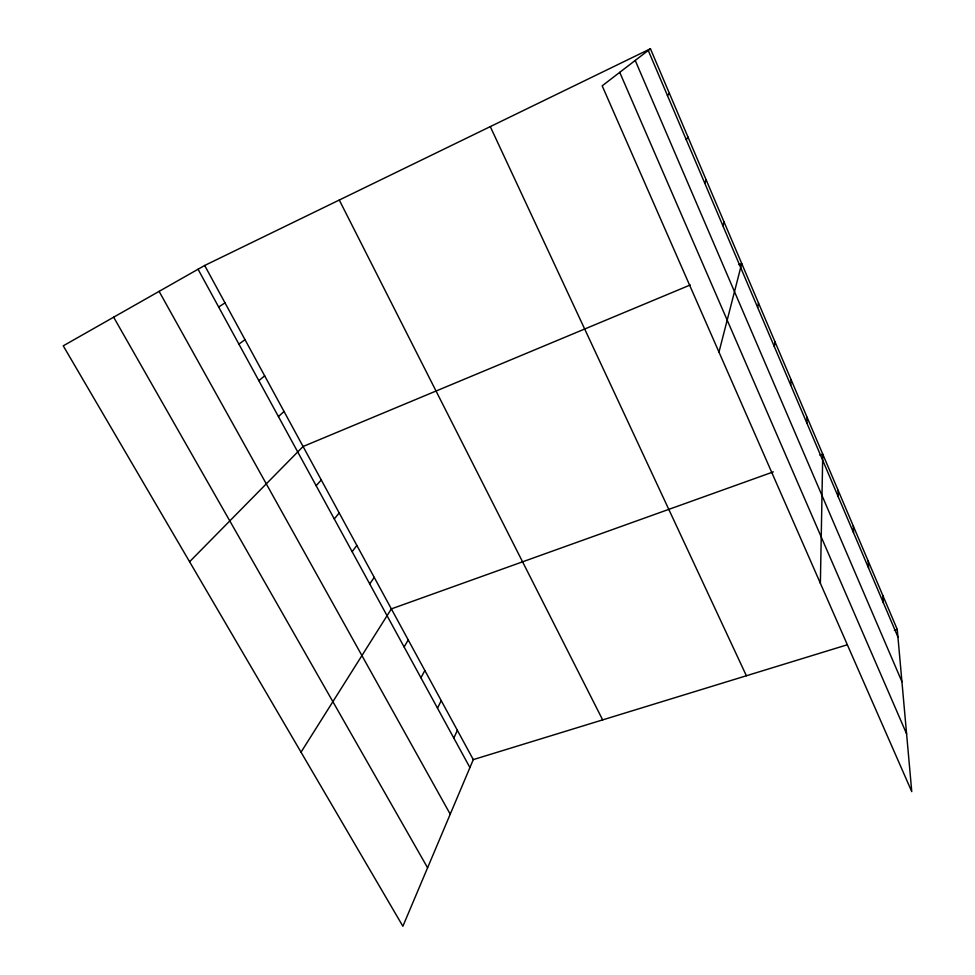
<?xml version="1.0" encoding="UTF-8"?>
<svg xmlns="http://www.w3.org/2000/svg" width="975" height="975" viewBox="0 0 975 975"><rect width="100%" height="100%" fill="white"/><g stroke="black" fill="none" stroke-linecap="round" stroke-linejoin="round"><path stroke-width="1.46" d="M820.377 583.282L822.754 454.155L819.914 455.179M806.812 422.943L807.093 417.324M790.701 385.113L791.164 379.848M774.321 346.612L774.967 341.737M757.648 307.442L758.489 302.957M718.977 352.109L741.719 263.506L738.916 264.664M722.877 225.737L724.132 222.117M847.129 644.828L473.289 759.61L402.882 926.25L63.241 345.832L204.677 265.48L650.435 48.75L897.256 629.436L911.759 791.627L602.184 85.837L650.435 48.75M453.826 738.087L457.372 730.336M704.742 183.142L706.217 179.973M437.507 708.167L441.224 700.635M420.944 677.796L424.844 670.507M404.125 646.986L408.22 639.929M301.031 752.188L391.353 608.888L773.346 471.876M686.266 139.73L687.972 137.048M369.732 583.94L374.229 577.383M352.146 551.692L356.85 545.415M334.291 518.956L339.19 512.947M667.436 95.501L669.374 93.308M316.144 485.708L321.275 479.98M189.589 561.746L303.079 446.501L690.239 284.98M278.436 416.581L284.03 411.462M258.838 380.652L264.676 375.85M238.912 344.126L244.993 339.666M218.656 307.003L225.006 302.884M894.38 630.325L897.256 629.436M113.648 317.204L427.586 867.774M159.108 291.367L450.231 814.174M198.059 269.246L469.913 767.581M204.677 265.48L473.289 759.61M339.276 200.033L602.66 719.891M490.279 126.616L746.387 675.76M619.734 72.345L906.592 733.822M635.225 60.438L901.924 681.683M648.253 50.432L897.926 637.016M882.838 595.518L883.362 602.806M868.189 561.052L868.567 568.023M853.296 526.013L853.515 532.667M838.147 490.388L838.207 496.714"/></g></svg>
